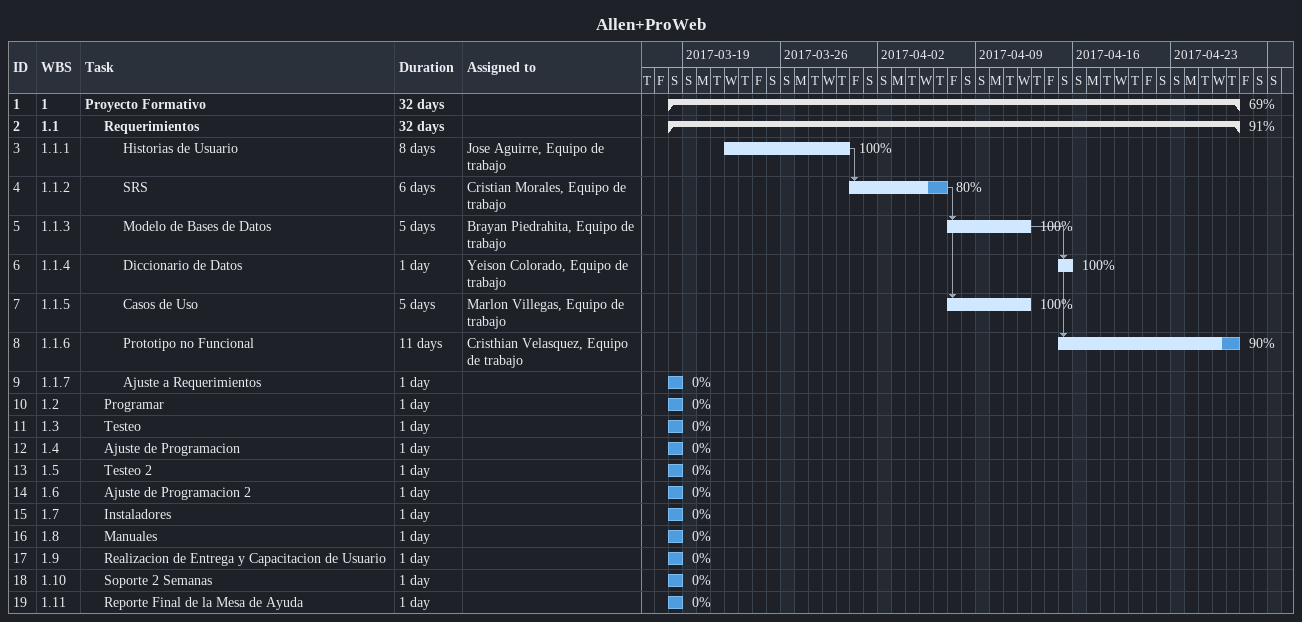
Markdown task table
Allen+ProWeb

| ID | WBS | Task | Duration | Start | Finish | Predecessors | Resources | % complete |
|---|---|---|---|---|---|---|---|---|
| 1 | 1 | **Proyecto Formativo** | 32d | 2017-03-18 | 2017-04-27 |  |  | 69 |
| 2 | 1.1 | **Requerimientos** | 32d | 2017-03-18 | 2017-04-27 |  |  | 91 |
| 3 | 1.1.1 | Historias de Usuario | 8d | 2017-03-22 | 2017-03-30 |  | Jose Aguirre, Equipo de trabajo | 100 |
| 4 | 1.1.2 | SRS | 6d | 2017-03-31 | 2017-04-06 | 3 | Cristian Morales, Equipo de trabajo | 80 |
| 5 | 1.1.3 | Modelo de Bases de Datos | 5d | 2017-04-07 | 2017-04-12 | 4 | Brayan Piedrahita, Equipo de trabajo | 100 |
| 6 | 1.1.4 | Diccionario de Datos | 1d | 2017-04-15 | 2017-04-15 | 5 | Yeison Colorado, Equipo de trabajo | 100 |
| 7 | 1.1.5 | Casos de Uso | 5d | 2017-04-07 | 2017-04-12 | 4 | Marlon Villegas, Equipo de trabajo | 100 |
| 8 | 1.1.6 | Prototipo no Funcional | 11d | 2017-04-15 | 2017-04-27 | 5 | Cristhian Velasquez, Equipo de trabajo | 90 |
| 9 | 1.1.7 | Ajuste a Requerimientos | 1d | 2017-03-18 | 2017-03-18 |  |  | 0 |
| 10 | 1.2 | Programar | 1d | 2017-03-18 | 2017-03-18 |  |  | 0 |
| 11 | 1.3 | Testeo | 1d | 2017-03-18 | 2017-03-18 |  |  | 0 |
| 12 | 1.4 | Ajuste de Programacion | 1d | 2017-03-18 | 2017-03-18 |  |  | 0 |
| 13 | 1.5 | Testeo 2 | 1d | 2017-03-18 | 2017-03-18 |  |  | 0 |
| 14 | 1.6 | Ajuste de Programacion 2 | 1d | 2017-03-18 | 2017-03-18 |  |  | 0 |
| 15 | 1.7 | Instaladores | 1d | 2017-03-18 | 2017-03-18 |  |  | 0 |
| 16 | 1.8 | Manuales | 1d | 2017-03-18 | 2017-03-18 |  |  | 0 |
| 17 | 1.9 | Realizacion de Entrega y Capacitacion de Usuario | 1d | 2017-03-18 | 2017-03-18 |  |  | 0 |
| 18 | 1.10 | Soporte 2 Semanas | 1d | 2017-03-18 | 2017-03-18 |  |  | 0 |
| 19 | 1.11 | Reporte Final de la Mesa de Ayuda | 1d | 2017-03-18 | 2017-03-18 |  |  | 0 |
